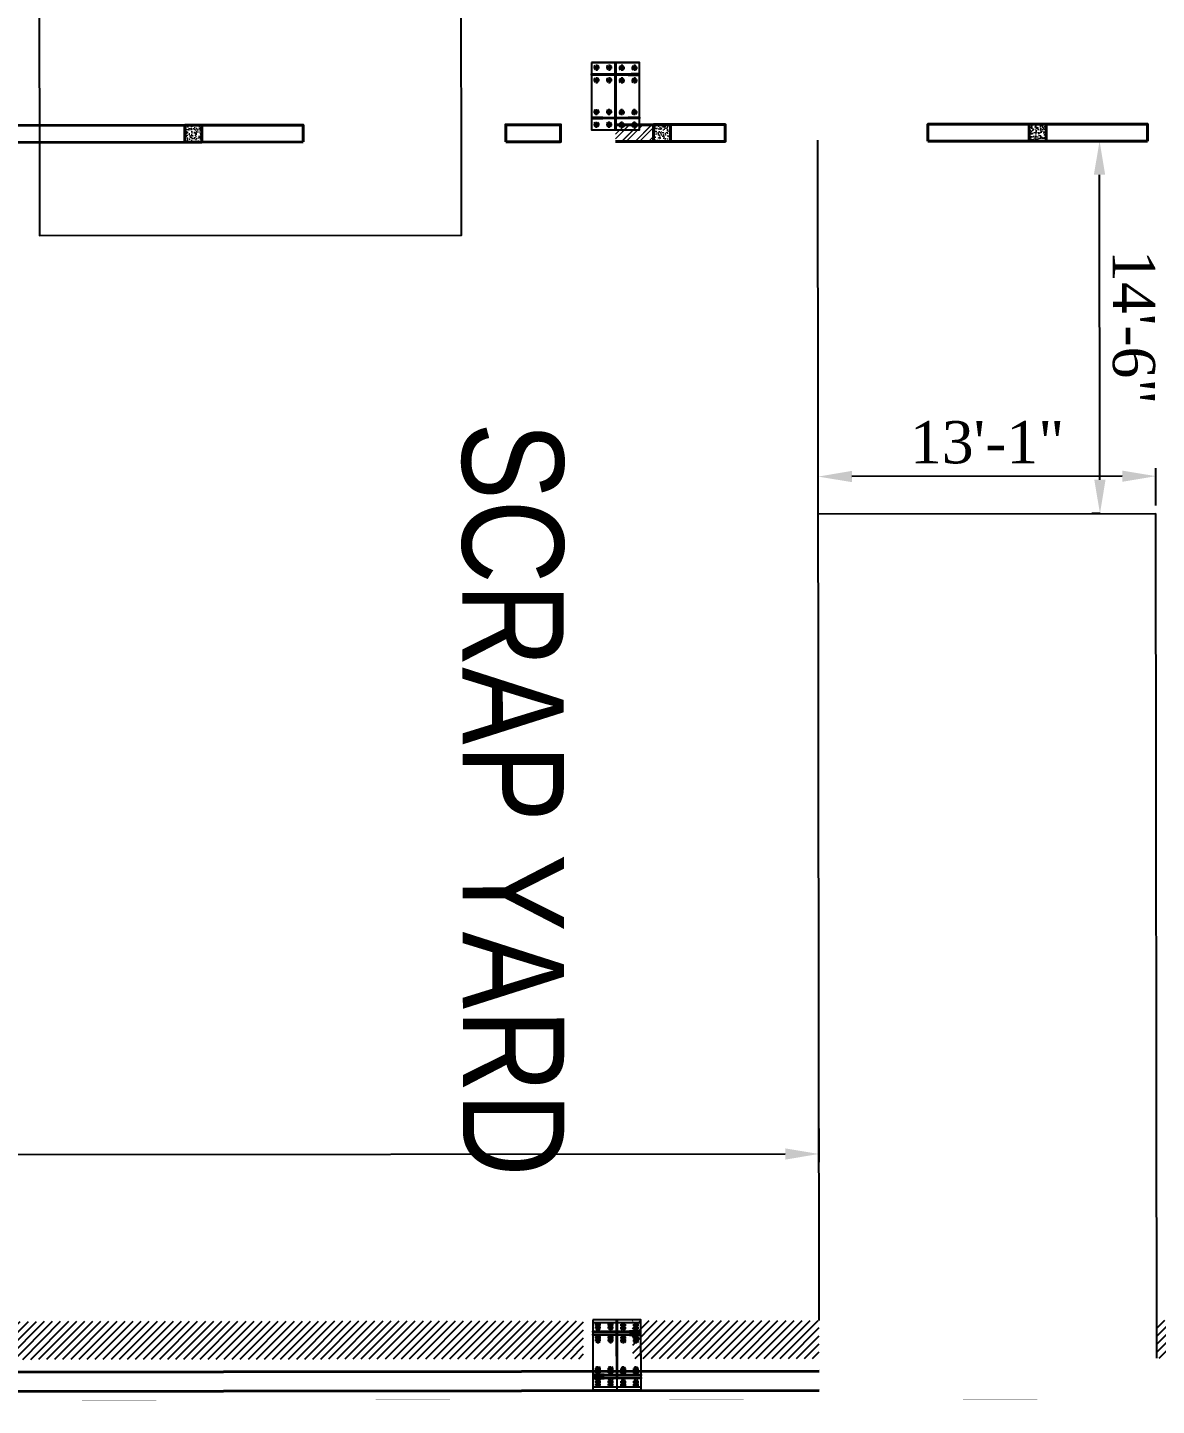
# Model space of a CAD drawing. Header units: feet. Extents: x -99009 to 3252343, y -11094690 to 9035152.
# Drawn here: x 2456071 to 2469441, y -2003268 to -1986947 of the extents above; entities that cross this region are included whole.
import ezdxf

# ---------------------------------------------------------------- set-up
doc = ezdxf.new("R2010")
doc.units = ezdxf.units.FT
doc.header["$PDSIZE"] = -1
doc.layers.add('1', color=1, linetype='Continuous')
doc.layers.add('TEXT DETAILS SITE AREA', color=72, linetype='Continuous')
for name, color, linetype, lineweight in [('NAMEPLATE-LINE', 1, 'Continuous', 0), ('RCC', 3, 'Continuous', 40), ('ROAD', 134, 'Continuous', 0), ('WALL', 10, 'Continuous', 40)]:
    doc.layers.add(name, color=color, linetype=linetype, lineweight=lineweight)
doc.styles.add('ARIAL NARROW', font='ARIALN.TTF')
doc.styles.add('MM', font='dutch.ttf')
doc.dimstyles.new('MANI (feet)', dxfattribs={"dimtxt": 2.5, "dimasz": 2, "dimexe": 0.477, "dimexo": 0.477, "dimgap": 0.5222, "dimtad": 1, "dimdec": 0, "dimlfac": 0.03937, "dimzin": 4, "dimdsep": 46, "dimlunit": 3, "dimtxsty": 'MM', "dimcen": 0, "dimclrd": 1, "dimclre": 1, "dimclrt": 50, "dimadec": 5, "dimazin": 2, "dimtfac": 1, "dimtdec": 0, "dimtmove": 0, "dimatfit": 3, "dimfxl": 1, "dimtolj": 1, "dimtzin": 0, "dimlwd": -1, "dimlwe": -1, "dimarcsym": 0})

# ---------------------------------------------------------------- blocks, each defined once
blk = doc.blocks.new('RCC COLUMN')
at = {"layer": 'ROAD'}
h = blk.add_hatch(dxfattribs=at)
h.set_pattern_fill('AR-CONC', color=252, scale=10)
h.set_pattern_definition([(50, (-23146.816, 205572.735), (71.726018, -6.275213), [7.5, -82.5]), (355, (-23146.82, 205572.735), (-13.875133, 75.219213), [6, -66]), (100.451444, (-23140.84, 205572.21), (57.850885, 68.944), [6.37402, -70.11421]), (46.1842, (-23146.82, 205592.735), (106.724133, -16.551928), [11.25, -123.75]), (96.635635, (-23137.92, 205591.36), (93.466195, 97.41186), [9.561034, -105.171376]), (351.184164, (-23146.82, 205592.73), (93.466195, 97.41186), [9, -99]), (21, (-23136.816, 205587.735), (59.690705, -40.261889), [7.5, -82.5]), (326, (-23136.82, 205587.735), (24.331533, 72.515005), [6, -66]), (71.451445, (-23131.84, 205584.38), (84.022238, 32.253115), [6.37402, -70.11421]), (37.5, (-23146.816, 205572.735), (1.2159855, 33.2893854), [0, -65.2, 0, -67, 0, -66.25]), (7.5, (-23146.816, 205572.735), (26.306954, 39.441171), [0, -38.2, 0, -63.7, 0, -25.25]), (327.5, (-23169.116, 205572.735), (53.3822436, -2.2554872), [0, -25, 0, -78, 0, -103.5]), (317.5, (-23179.116, 205572.735), (58.318617, 10.010498), [0, -32.5, 0, -51.8, 0, -73.5])])
h.paths.add_polyline_path([(-100, -115), (100, -115), (100, 85), (-100, 85)])
at = {"layer": 'RCC'}
blk.add_lwpolyline([(-100, -115), (100, -115), (100, 85), (-100, 85)], close=True, dxfattribs=at)
blk = doc.blocks.new('BRICK WORK RIGHT')
at = {"layer": 'NAMEPLATE-LINE'}
h = blk.add_hatch(dxfattribs=at)
h.set_pattern_fill('ANSI32', color=252, scale=300)
h.set_pattern_definition([(45, (610944.52, -49071.99), (-79.549513, 79.549513), []), (45, (610997.55, -49071.99), (-79.549513, 79.549513), [])])
h.paths.add_polyline_path([(0, 0), (-450, 0), (-450, -200), (0, -200)])
at = {"layer": 'WALL'}
blk.add_lwpolyline([(0, 0), (-450, 0), (-450, -200), (0, -200)], dxfattribs=at)
at = {"xscale": -1, "rotation": 180}
blk.add_blockref('RCC COLUMN', (-550, -115), dxfattribs=at)
blk = doc.blocks.new('m30ab')
at = {"color": 7}
for p, q in [((-111, 75), (-39, 75)), ((-100, 101), (-49, 50)), ((-49, 101), (-100, 50)), ((-75, 111), (-75, 39)), ((39, 75), (111, 75)), ((50, 101), (101, 50)), ((101, 101), (50, 50)), ((75, 111), (75, 39)), ((-111, -75), (-39, -75)), ((-100, -49), (-49, -100)), ((-49, -49), (-100, -100)), ((-75, -39), (-75, -111)), ((39, -75), (111, -75)), ((50, -49), (101, -100)), ((101, -49), (50, -100)), ((75, -39), (75, -111))]:
    blk.add_line(p, q, dxfattribs=at)
for centre in [(-75, 75), (75, 75), (-75, -75), (75, -75)]:
    blk.add_circle(centre, 18, dxfattribs=at)
blk = doc.blocks.new('FC1630K')
at = {"color": 1}
blk.add_lwpolyline([(1044071, 664472), (1044071, 665266), (1043501, 665266), (1043501, 664472)], close=True, dxfattribs=at)
at = {"color": 4}
for points in [[(1043789, 665131), (1043789, 665266), (1043783, 665266), (1043783, 665131)], [(1043636, 665119), (1043501, 665119), (1043501, 665131), (1043636, 665131)], [(1043936, 665119), (1044071, 665119), (1044071, 665131), (1043936, 665131)], [(1043636, 664619), (1043501, 664619), (1043501, 664607), (1043636, 664607)], [(1043789, 664607), (1043789, 664472), (1043783, 664472), (1043783, 664607)], [(1043936, 664619), (1044071, 664619), (1044071, 664607), (1043936, 664607)]]:
    blk.add_lwpolyline(points, close=True, dxfattribs=at)
at = {"color": 3}
blk.add_lwpolyline([(1043936, 664607), (1043636, 664607), (1043636, 664619), (1043783, 664619), (1043783, 665119), (1043636, 665119), (1043636, 665131), (1043936, 665131), (1043936, 665119), (1043789, 665119), (1043789, 664619), (1043936, 664619)], close=True, dxfattribs=at)
at = {"color": 1}
for p, rotation in [((1043636, 665131), 270), ((1043937, 664606), 90)]:
    blk.add_blockref('m30ab', p, dxfattribs=dict(at, rotation=rotation))
at = {"color": 1, "xscale": -1}
for p, rotation in [((1043937, 665131), 90), ((1043636, 664606), 270)]:
    blk.add_blockref('m30ab', p, dxfattribs=dict(at, rotation=rotation))
blk = doc.blocks.new('*D2609')
at = {"color": 1}
for p, q in [((2437224, -2000019), (2437225, -2000417)), ((2465444, -1999987), (2465444, -2000385)), ((2465044, -2000290), (2437625, -2000321))]:
    blk.add_line(p, q, dxfattribs=at)
for points in [[(2437624, -2000254), (2437625, -2000388), (2437225, -2000321)], [(2465044, -2000356), (2465044, -2000223), (2465444, -2000289)]]:
    blk.add_solid(points, dxfattribs=at)
at = {"layer": 'Defpoints', "color": 0}
for p in [(2437224, -1999924), (2465444, -1999892), (2437225, -2000321)]:
    blk.add_point(p, dxfattribs=at)
at = {"color": 50, "insert": (2451334, -1999904), "char_height": 500, "attachment_point": 5, "rotation": 0.0651, "style": 'MM'}
blk.add_mtext('\\A1;92\'-7"', dxfattribs=at)
blk = doc.blocks.new('*D2615')
at = {"color": 1}
for p, q in [((2468768, -1988291), (2468671, -1988291)), ((2468771, -1992304), (2468767, -1988691)), ((2468773, -1992704), (2468676, -1992704))]:
    blk.add_line(p, q, dxfattribs=at)
for points in [[(2468834, -1988691), (2468700, -1988691), (2468767, -1988291)], [(2468705, -1992304), (2468838, -1992304), (2468772, -1992704)]]:
    blk.add_solid(points, dxfattribs=at)
at = {"layer": 'Defpoints', "color": 0}
for p in [(2468767, -1988291), (2468864, -1988291), (2468869, -1992704)]:
    blk.add_point(p, dxfattribs=at)
at = {"color": 50, "insert": (2469171, -1990497), "char_height": 500, "attachment_point": 5, "rotation": 270.0651, "style": 'MM'}
blk.add_mtext('\\A1;14\'-6"', dxfattribs=at)
blk = doc.blocks.new('*D2616')
at = {"color": 1}
for p, q in [((2465435, -1992612), (2465435, -1992170)), ((2469435, -1992608), (2469435, -1992166)), ((2469035, -1992261), (2465835, -1992265))]:
    blk.add_line(p, q, dxfattribs=at)
for points in [[(2465835, -1992198), (2465835, -1992332), (2465435, -1992266)], [(2469035, -1992328), (2469035, -1992195), (2469435, -1992261)]]:
    blk.add_solid(points, dxfattribs=at)
at = {"layer": 'Defpoints', "color": 0}
for p in [(2465435, -1992266), (2465436, -1992708), (2469436, -1992703)]:
    blk.add_point(p, dxfattribs=at)
at = {"color": 50, "insert": (2467435, -1991862), "char_height": 500, "attachment_point": 5, "rotation": 0.0651, "style": 'MM'}
blk.add_mtext('\\A1;13\'-1"', dxfattribs=at)
blk = doc.blocks.new('FC1630F')
at = {"color": 1}
blk.add_lwpolyline([(1043501, 657045), (1043501, 657843), (1044071, 657843), (1044071, 657045)], close=True, dxfattribs=at)
at = {"color": 4}
for points in [[(1043599, 657694), (1043501, 657694), (1043501, 657708), (1043599, 657708)], [(1043789, 657708), (1043789, 657843), (1043783, 657843), (1043783, 657708)], [(1043974, 657694), (1044071, 657694), (1044071, 657708), (1043974, 657708)], [(1043599, 657194), (1043501, 657194), (1043501, 657180), (1043599, 657180)], [(1043789, 657180), (1043789, 657045), (1043783, 657045), (1043783, 657180)], [(1043974, 657194), (1044071, 657194), (1044071, 657180), (1043974, 657180)]]:
    blk.add_lwpolyline(points, close=True, dxfattribs=at)
at = {"color": 3}
blk.add_lwpolyline([(1043599, 657180), (1043974, 657180), (1043974, 657194), (1043789, 657194), (1043789, 657694), (1043974, 657694), (1043974, 657708), (1043599, 657708), (1043599, 657694), (1043783, 657694), (1043783, 657194), (1043599, 657194)], close=True, dxfattribs=at)
at = {"color": 1}
for p, rotation in [((1043636, 657708), 270.0000000000001), ((1043937, 657179), 90.00000000000001)]:
    blk.add_blockref('m30ab', p, dxfattribs=dict(at, rotation=rotation))
at = {"color": 1, "xscale": -1}
for p, rotation in [((1043937, 657708), 89.99999999999999), ((1043636, 657179), 270)]:
    blk.add_blockref('m30ab', p, dxfattribs=dict(at, rotation=rotation))

msp = doc.modelspace()

# ---------------------------------------------------------------- hatches: boundary and pattern name
at = {"true_color": 0xadddf7, "transparency": 33554684}
h = msp.add_hatch(dxfattribs=at)
h.set_pattern_fill('ANSI31', color=141, scale=540, angle=180.065051714)
h.set_pattern_definition([(225.0650517, (3826974.75, -2022980.31), (47.7838677, -47.6754863), [])])
h.paths.add_polyline_path([(2472656.13877, -2002252.7376), (2469446.36239, -2002256.38188), (2469446.8733, -2002706.38159), (2472656.64968, -2002702.73731)])
h.paths.add_polyline_path([(2482656.13232, -2002241.38394), (2473226.1384, -2002252.09044), (2473226.64931, -2002702.09015), (2482656.64324, -2002691.38365)])
h.paths.add_polyline_path([(2485941.1302, -2002237.65426), (2483226.13195, -2002240.73678), (2483226.64287, -2002690.73649), (2485941.64112, -2002687.65397)])
h.paths.add_polyline_path([(2489941.12763, -2002233.11279), (2492656.12588, -2002230.03027), (2492656.63679, -2002680.02998), (2489941.63854, -2002683.1125)])
h.paths.add_polyline_path([(2502656.63034, -2002668.67632), (2493226.63642, -2002679.38283), (2493226.12551, -2002229.38312), (2502656.11943, -2002218.67661)])
h.paths.add_polyline_path([(2503226.11906, -2002218.02945), (2512656.11298, -2002207.32295), (2512656.6239, -2002657.32266), (2503226.62998, -2002668.02916)])
h.paths.add_polyline_path([(2465446.36497, -2002260.92334), (2463237.31816, -2002263.43142), (2463237.82908, -2002713.43113), (2465446.87588, -2002710.92305)])
h.paths.add_polyline_path([(2462656.14521, -2002264.09126), (2453226.15129, -2002274.79777), (2453226.6622, -2002724.79748), (2462656.65613, -2002714.09097)])
h.paths.add_polyline_path([(2452656.66257, -2002725.44464), (2443226.66865, -2002736.15114), (2443226.15773, -2002286.15143), (2452656.15166, -2002275.44493)])
h.paths.add_polyline_path([(2442656.1581, -2002286.79859), (2437227.39116, -2002292.61165), (2437227.90208, -2002742.61136), (2442656.66902, -2002736.7983)])
h.paths.add_polyline_path([(2432656.16455, -2002298.15226), (2423226.17062, -2002308.85876), (2423226.68154, -2002758.85847), (2432656.67546, -2002748.15197)])

# ---------------------------------------------------------------- linework, layer by layer
at = {"color": 3}
for p, q in [((2465446.36497, -2002260.92334), (2465430.4925, -1988280.89064)), ((2465435.5184, -1992707.5694), (2469435.51583, -1992703.02793)), ((2469446.8733, -2002706.38159), (2469435.51583, -1992703.02793))]:
    msp.add_line(p, q, dxfattribs=at)
at = {"color": 3, "transparency": 33554684}
msp.add_lwpolyline([(2461207.86596, -1985905.21691), (2456207.86918, -1985910.89374), (2456211.84297, -1989410.89148), (2461211.83974, -1989405.21465)], close=True, dxfattribs=at)
msp.add_lwpolyline([(2461207.86596, -1985905.21691), (2456207.86918, -1985910.89374), (2456211.84297, -1989410.89148), (2461211.83974, -1989405.21465)], close=True, dxfattribs=at)
at = {"color": 1, "true_color": 0xeb0000, "const_width": 1}
msp.add_lwpolyline([(2513338.29732, -2003141.3442), (2402561.36872, -2003267.11668), (2402544.45176, -1988367.12628)], dxfattribs=at)
at = {"layer": '1'}
msp.add_arc((2520410.24778, -1978395.99612), 100000, 84.1346387202, 194.3871675539, dxfattribs=at)
at = {"layer": 'WALL'}
for points in [[(2457934.22571, -1988304.23856), (2457933.99864, -1988104.23869), (2455236.14922, -1988107.38667), (2455236.3763, -1988307.38654)], [(2459334.22481, -1988302.64904), (2458134.22558, -1988304.01148), (2458133.99851, -1988104.01161), (2459333.99774, -1988102.64917)], [(2461734.22254, -1988299.28574), (2461733.99546, -1988099.28587), (2462384.16492, -1988098.54769), (2462384.39199, -1988298.54756)], [(2461734.22326, -1988299.92417), (2461733.99619, -1988099.92429), (2462384.16564, -1988099.18611), (2462384.39272, -1988299.18598)], [(2463684.41172, -1988297.1565), (2464334.41121, -1988296.33357), (2464334.18413, -1988096.3337), (2463684.18465, -1988097.15663)], [(2463684.41245, -1988297.79492), (2464334.41193, -1988296.972), (2464334.18486, -1988096.97213), (2463684.18537, -1988097.79505)], [(2466734.40966, -1988293.60869), (2467934.40898, -1988292.33119), (2467934.18191, -1988092.33132), (2466734.18259, -1988093.60882)], [(2466734.41038, -1988294.24712), (2467934.40971, -1988292.96961), (2467934.18263, -1988092.96974), (2466734.18331, -1988094.24725)], [(2469334.40808, -1988290.74168), (2468134.40885, -1988292.10412), (2468134.18178, -1988092.10425), (2469334.18101, -1988090.74181)], [(2469334.4088, -1988291.3801), (2468134.40958, -1988292.74254), (2468134.18251, -1988092.74267), (2469334.18173, -1988091.38023)]]:
    msp.add_lwpolyline(points, close=True, dxfattribs=at)
at = {"layer": 'WALL', "transparency": 33554684}
for points in [[(2465447.04619, -2002860.92295), (2437226.78033, -2002892.96332)], [(2465447.30732, -2003090.92281), (2437227.08142, -2003122.96312)]]:
    msp.add_lwpolyline(points, dxfattribs=at)

# ---------------------------------------------------------------- block references
at = {"xscale": -1, "rotation": 180.0650517140735}
msp.add_blockref('FC1630F', (1418501.75058, -1331502.40488), dxfattribs=at)
for name, p, rotation in [('FC1630K', (3506064.56511, -1321707.24999), 180.0650517140735), ('RCC COLUMN', (2458034.09435, -1988188.48667), 0.06505171407317947), ('RCC COLUMN', (2458034.09508, -1988189.1251), 0.06505171407317947), ('RCC COLUMN', (2468034.27835, -1988177.21773), 0.06505171407317947), ('RCC COLUMN', (2468034.27908, -1988177.85615), 0.06505171407317947), ('FC1630K', (3506081.47072, -1336597.24039), 180.0650517140735), ('FC1630K', (3506081.48999, -1336632.24039), 180.0650517140735)]:
    msp.add_blockref(name, p, dxfattribs=dict(rotation=rotation))
at = {"layer": 'WALL', "rotation": 180.0650517140735}
for p in [(2463034.41204, -1988297.80955), (2463034.41277, -1988298.44797)]:
    msp.add_blockref('BRICK WORK RIGHT', p, dxfattribs=at)

# ---------------------------------------------------------------- texts
at = {"layer": 'TEXT DETAILS SITE AREA', "ltscale": 1200, "insert": (2462423.40365, -1996088.71055), "char_height": 1200, "width": 12766.8202491, "attachment_point": 2, "rotation": 270.065051714, "style": 'ARIAL NARROW'}
msp.add_mtext('SCRAP YARD', dxfattribs=at)

# ---------------------------------------------------------------- dimensions: what is measured, and where the dimension line sits
at = {"color": 3}
for base, p1, p2, angle, picture, middle in [((2468766.68322, -1988291.38625), (2468868.70995, -1992703.67147), (2468863.70026, -1988291.2761), 270.065051714, '*D2615', (2469170.5028, -1990497.1283)), ((2465435.01657, -1992265.56968), (2469435.51583, -1992703.02793), (2465435.5184, -1992707.5694), 0.065051714, '*D2616', (2467434.55964, -1991861.98421)), ((2437224.50284, -2000321.31587), (2465443.67525, -1999891.89441), (2437224.05166, -1999923.93405), 0.065051714, '*D2609', (2451333.85899, -1999903.98131))]:
    dim = msp.add_linear_dim(base=base, p1=p1, p2=p2, angle=angle, dimstyle='MANI (feet)', override={"dimscale": 200, "dimarcsym": 1}, dxfattribs=at)
    dim.commit()
    dim.dimension.update_dxf_attribs({"geometry": picture, "text_midpoint": middle})

doc.saveas('drawing.dxf')
